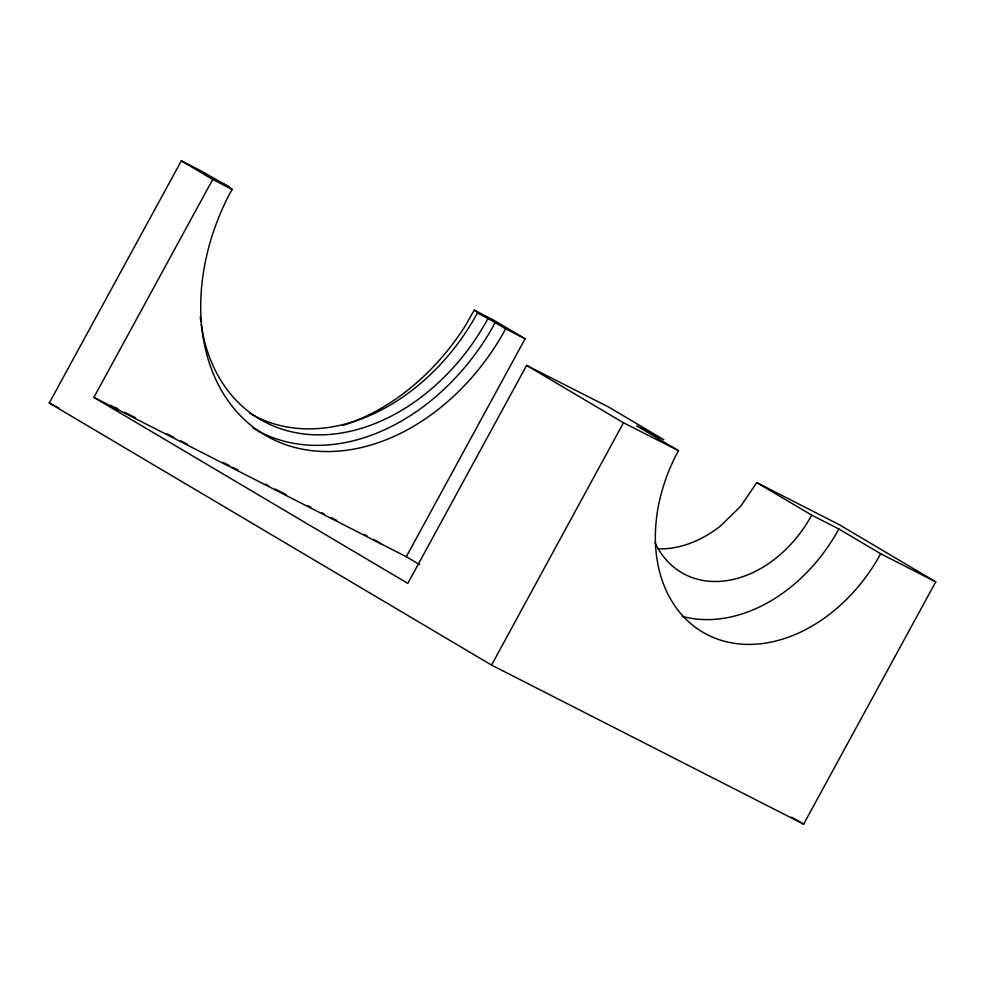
<?xml version="1.0" encoding="UTF-8"?>
<svg xmlns="http://www.w3.org/2000/svg" width="985" height="985" viewBox="0 0 985 985"><rect width="100%" height="100%" fill="white"/><g stroke="black" fill="none" stroke-linecap="round" stroke-linejoin="round"><path stroke-width="1.48" d="M249.648 413.171A193.343 145.189 -59.4 0 0 477.565 312.787L495.073 322.551L492.057 328.362A204.4 153.475 -59.4 0 1 252.702 427.798M495.073 322.551L505.527 328.744L502.522 334.555A204.4 153.475 -59.4 0 1 271.084 438.423A204.4 153.475 -59.4 0 1 228.963 195.067L232.238 189.391L221.785 183.185L229.234 186.99L200.805 170.774L181.326 160.838L49.25 403.025L491.54 665.084L803.625 824.162L935.75 581.864L838.998 524.537L756.775 482.613L740.585 506.401L720.441 526.015A110.48 82.962 -59.4 0 1 657.943 548.867M935.75 581.864L880.676 553.755A150.988 113.386 -59.4 0 1 707.328 634.709A150.988 113.386 -59.4 0 1 678.48 450.65L636.655 425.865L663.767 439.704L608.841 407.15L526.618 365.41L407.815 583.391L93.883 397.411L212.723 179.442L181.326 160.838M419.536 564.565L406.3 556.722L525.128 338.754L493.744 320.15L474.179 310.176L465.351 325.715A204.4 153.525 -59.3 0 1 343.174 425.298M491.54 665.084L623.468 422.787L526.618 365.41M623.468 422.787L678.48 450.65M477.565 312.787L484.719 316.431L474.179 310.176M212.723 179.442L232.238 189.391M505.527 328.744L525.128 338.754M756.775 482.613L811.714 515.143L838.838 528.97L880.676 553.755M114.962 407.298L117.695 408.689M124.541 412.186L135.499 417.763M166.994 433.831L173.852 437.328M180.698 440.812L187.544 444.309M223.152 462.458L229.998 465.954M232.731 467.346L238.21 470.14M265.605 484.115L268.339 485.506M275.184 489.003L286.142 494.581M308.059 505.761L310.792 507.152M321.75 512.742L324.484 514.133M331.342 517.63L336.808 520.425M364.204 534.387L366.937 535.791M93.883 397.411L406.3 556.722M49.25 403.025L58.841 407.913M373.684 539.448L381.601 544.126M110.726 405.352L118.569 410.006M791.718 817.107L803.625 824.162M838.838 528.97A150.988 113.386 -59.4 0 1 682.199 616.351M811.714 515.143A110.48 82.962 -59.4 0 1 654.976 542.526M487.821 318.857A193.343 145.127 -59.3 0 1 321.504 434.853A193.343 145.127 -59.3 0 1 201.162 324.213M200.768 321.332A193.343 145.127 -59.3 0 1 200.275 316.973"/></g></svg>
